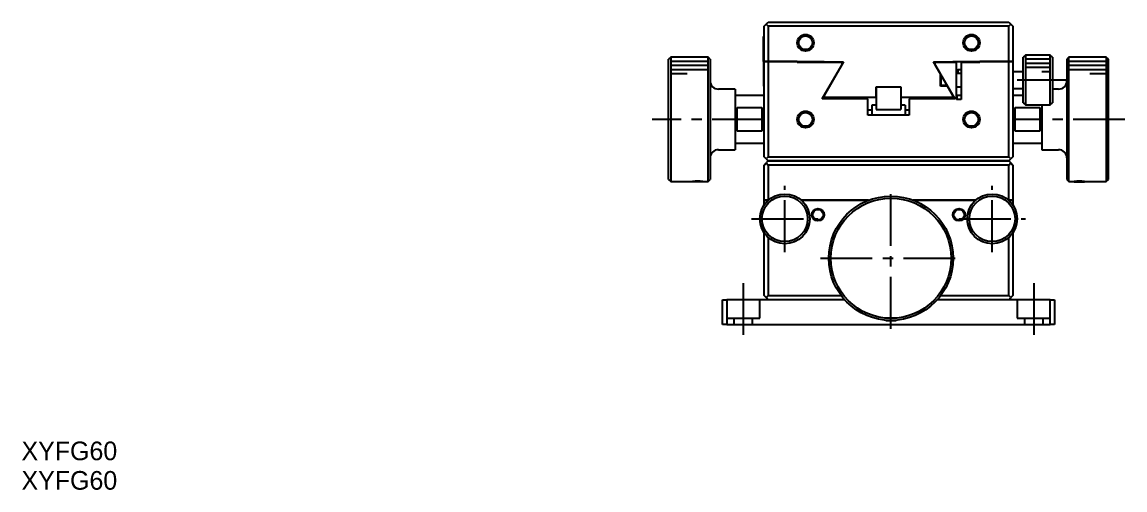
# Model space of a CAD drawing. Extents: x -99 to 387, y -6 to 328.
# Drawn here: x -98.9 to 167, y -6.4 to 106.5 of the extents above; entities that cross this region are included whole.
import ezdxf

# ---------------------------------------------------------------- set-up
doc = ezdxf.new("R2010")
doc.units = 0
doc.header["$LTSCALE"] = 10
doc.linetypes.add('CENTER', pattern=[2, 1.25, -0.25, 0.25, -0.25])
doc.linetypes.add('DASHED', pattern=[3.5, 2, -1.5])
doc.layers.get('0').update_dxf_attribs({"linetype": 'CONTINUOUS'})
doc.layers.add('CENTER', color=1, linetype='CENTER')
doc.styles.get("Standard").update_dxf_attribs({"font": 'FGP教科書体NT-M'})

msp = doc.modelspace()

# ---------------------------------------------------------------- linework, layer by layer
at = {"color": 7, "linetype": 'CONTINUOUS'}
for p, q in [((80.5, 106), (81, 106.5)), ((81, 106.5), (139, 106.5)), ((139, 106.5), (139.5, 106)), ((80, 105.5), (80.5, 106)), ((80, 97), (80, 105.5)), ((80.5, 106), (81, 105.5)), ((81, 105.5), (81, 97)), ((139, 105.5), (81, 105.5)), ((139, 105.5), (139.5, 106)), ((139, 97), (139, 105.5)), ((139.5, 106), (140, 105.5)), ((140, 105.5), (140, 97)), ((80, 103), (79.85, 103)), ((79.85, 97), (79.85, 103)), ((143, 98.5), (142.5, 98)), ((143, 98.5), (143, 86.500349)), ((149, 98.5), (143, 98.5)), ((149, 86.5), (149, 98.5)), ((149.5, 98), (149, 98.5)), ((57.5, 98), (57, 97.5)), ((57, 68.5), (57, 97.5)), ((57.5, 98), (57.5, 68)), ((66.5, 98), (57.5, 98)), ((66.5, 68), (66.5, 98)), ((67, 97.5), (66.5, 98)), ((67, 97.5), (67, 68.5)), ((80, 97), (79.85, 97)), ((79.85, 97), (79.85, 91)), ((79.85, 97), (80, 97)), ((81, 97), (80, 97)), ((80, 74), (80, 97)), ((80, 97), (81, 97)), ((81, 97), (88, 97)), ((81, 97), (81, 74)), ((88, 97), (81, 97)), ((88, 97), (94.5, 97)), ((88, 96.7), (88, 97)), ((98.8, 96.7), (88, 96.7)), ((88.65, 97), (88.65, 96.7)), ((93.35, 96.7), (93.35, 97)), ((94.035898, 88), (98.8, 96.251666)), ((94.5, 97), (94.5, 96.9)), ((94.5, 96.9), (99.176494, 96.9)), ((99.176494, 96.9), (94.5, 88.800075)), ((98.8, 96.251666), (98.8, 96.7)), ((122.5, 93.996228), (120.823506, 96.9)), ((120.823506, 96.9), (125.5, 96.9)), ((121.2, 96.7), (121.2, 96.251666)), ((126.4, 96.7), (121.2, 96.7)), ((121.2, 96.251666), (125.964102, 88)), ((125.5, 97), (132, 97)), ((125.5, 96.9), (125.5, 97)), ((126.4, 87.8), (126.4, 96.7)), ((127.5, 96.7), (127.5, 87.8)), ((132, 96.7), (127.5, 96.7)), ((132, 97), (139, 97)), ((132, 97), (132, 96.7)), ((139, 97), (132, 97)), ((140, 97), (139, 97)), ((139, 74), (139, 97)), ((139, 97), (140, 97)), ((140, 97), (140, 74)), ((142.5, 87.00032), (142.5, 98)), ((149.5, 98), (149.5, 87)), ((153.5, 98), (153, 97.5)), ((153, 97.5), (153, 68.5)), ((153.5, 68), (153.5, 98)), ((162.5, 98), (153.5, 98)), ((162.5, 98), (162.5, 68)), ((163, 97.5), (162.5, 98)), ((163, 68.5), (163, 97.5)), ((122.5, 91), (122.5, 93.996228)), ((122.6, 93.75), (122.5, 93.65)), ((122.644338, 93.75), (122.6, 93.75)), ((122.6, 93.75), (122.6, 91.250073)), ((126.45, 94.75), (126.4, 94.7)), ((127.5, 94.1), (126.4, 94.1)), ((126.7, 95), (126.45, 94.75)), ((126.7, 95), (126.7, 94.1)), ((127.499981, 95), (126.7, 95)), ((142.5, 94.5), (140.000019, 94.5)), ((80, 91), (79.85, 91)), ((107, 88.4), (107, 90.9)), ((107, 90.9), (113, 90.9)), ((107.05, 90.9), (107.05, 85.4)), ((112.95, 90.9), (112.95, 85.4)), ((113, 90.9), (113, 88.4)), ((122.5, 91.35), (122.6, 91.25)), ((124.229873, 91), (122.5, 91)), ((122.6, 91.25), (124.087713, 91.25)), ((125.5, 88.800075), (124.229873, 91)), ((126.4, 90.9), (127.5, 90.9)), ((140.000019, 90.5), (142.5, 90.5)), ((73, 90.3), (69, 90.3)), ((73, 90.3), (73, 83)), ((80, 88.75), (73, 88.75)), ((105, 88), (94.035898, 88)), ((94.5, 88.800075), (94.5, 88.4)), ((94.5, 88.4), (107, 88.4)), ((105, 84), (105, 88)), ((113, 88.4), (125.5, 88.4)), ((115, 88), (115, 84)), ((125.964102, 88), (115, 88)), ((125.5, 88.4), (125.5, 88.800075)), ((127.5, 87.8), (126.4, 87.8)), ((127.5, 88.75), (126.5, 88.75)), ((126.5, 88.75), (126.5, 87.8)), ((142.5, 88.75), (140, 88.75)), ((151, 90.3), (149.5, 90.3)), ((73.5, 80.160546), (73.5, 85.839454)), ((73.5, 85.839454), (79.5, 85.839454)), ((79.5, 85.839454), (79.5, 80.160546)), ((106, 85.25), (105, 85.25)), ((106, 86.425), (106, 84)), ((107.05, 86.425), (106, 86.425)), ((107.05, 85.4), (112.95, 85.4)), ((114, 86.425), (112.95, 86.425)), ((114, 86.425), (114, 84)), ((115, 85.25), (114, 85.25)), ((140.5, 80.160546), (140.5, 85.839454)), ((140.5, 85.839454), (146.5, 85.839454)), ((142.5, 87), (142.5, 87.00032)), ((142.5, 87), (143, 86.5)), ((143, 86.500349), (143, 86.5)), ((143, 86.5), (149, 86.5)), ((146.5, 85.839454), (146.5, 80.160546)), ((147, 86.5), (147, 83)), ((149, 86.5), (149.5, 87)), ((73, 83), (73, 75.7)), ((115, 84), (105, 84)), ((147, 83), (147, 75.7)), ((79.5, 80.160546), (73.5, 80.160546)), ((146.5, 80.160546), (140.5, 80.160546)), ((73, 77.25), (80, 77.25)), ((140, 77.25), (147, 77.25)), ((69, 75.7), (73, 75.7)), ((147, 75.7), (151, 75.7)), ((80.5, 73.5), (80, 74)), ((80, 72), (80.5, 72.5)), ((80, 63.5), (80, 72)), ((81, 74), (80.5, 73.5)), ((80.5, 73.5), (81, 73)), ((81, 73), (80.5, 72.5)), ((80.5, 72.5), (81, 72)), ((81, 74), (139, 74)), ((139, 73), (81, 73)), ((81, 73), (139, 73)), ((81, 72), (81, 63.5)), ((139, 72), (81, 72)), ((139.5, 73.5), (139, 74)), ((139, 73), (139.5, 73.5)), ((139, 73), (139.5, 72.5)), ((139, 72), (139.5, 72.5)), ((139, 63.5), (139, 72)), ((140, 74), (139.5, 73.5)), ((139.5, 72.5), (140, 72)), ((140, 72), (140, 63.5)), ((57, 68.5), (57.5, 68)), ((57.5, 68), (62.500005, 68)), ((62.500005, 68), (62.748218, 68.022785)), ((62.690787, 68), (62.75, 67.970394)), ((65.25, 67.970394), (62.75, 67.970394)), ((65.25, 67.970394), (65.309213, 68)), ((65.25197, 68.022769), (65.499995, 68)), ((65.499995, 68), (66.5, 68)), ((66.5, 68), (67, 68.5)), ((153, 68.5), (153.5, 68)), ((153.5, 68), (154.500005, 68)), ((154.500005, 68), (154.748045, 68.02277)), ((154.690787, 68), (154.75, 67.970394)), ((154.75, 67.970394), (157.25, 67.970394)), ((157.236388, 68.024064), (157.499995, 68)), ((157.25, 67.970394), (157.309213, 68)), ((157.499995, 68), (162.5, 68)), ((162.5, 68), (163, 68.5)), ((81, 63.5), (80, 63.5)), ((80, 62.316625), (80, 63.5)), ((80, 63.5), (81, 63.5)), ((81, 63.5), (81.031373, 63.5)), ((81, 63.5), (81, 63.472136)), ((81.031373, 63.5), (81, 63.5)), ((88.968627, 63.5), (105.214835, 63.5)), ((105.214835, 63.5), (88.968627, 63.5)), ((115.985165, 63.5), (131.031373, 63.5)), ((131.031373, 63.5), (115.985165, 63.5)), ((138.968627, 63.5), (139, 63.5)), ((139, 63.5), (138.968627, 63.5)), ((140, 63.5), (139, 63.5)), ((139, 63.472136), (139, 63.5)), ((139, 63.5), (140, 63.5)), ((140, 63.5), (140, 62.316625)), ((80, 40.5), (80, 55.683375)), ((81, 54.527864), (81, 40.5)), ((139, 40.5), (139, 54.527864)), ((140, 55.683375), (140, 40.5)), ((80.5, 40), (80, 40.5)), ((81, 40.5), (80.5, 40)), ((81, 39.5), (80.5, 40)), ((81, 40.5), (98.6, 40.5)), ((122.6, 40.5), (139, 40.5)), ((139.5, 40), (139, 40.5)), ((139, 39.5), (139.5, 40)), ((140, 40.5), (139.5, 40)), ((70, 33.5), (70, 39.5)), ((70, 39.5), (71, 39.5)), ((71, 39.5), (71, 33.5)), ((99.41966, 39.5), (71, 39.5)), ((149, 39.5), (121.78034, 39.5)), ((149, 33.5), (149, 39.5)), ((149, 39.5), (150, 39.5)), ((150, 39.5), (150, 33.5)), ((71, 33.5), (70, 33.5)), ((71, 33.5), (149, 33.5)), ((109.35, 34.470394), (110.6, 34.470394)), ((110.6, 34.470394), (111.85, 34.470394)), ((150, 33.5), (149, 33.5))]:
    msp.add_line(p, q, dxfattribs=at)
at = {"color": 3, "linetype": 'CONTINUOUS'}
for p, q in [((66.5, 97), (57.5, 97)), ((66.5, 96), (57.5, 96)), ((149, 97.5), (143, 97.5)), ((149, 96.5), (143, 96.5)), ((162.5, 97), (153.5, 97)), ((162.5, 96), (153.5, 96)), ((66.5, 95), (57.5, 95)), ((61.5, 94), (57.5, 94)), ((149, 95.5), (143, 95.5)), ((149, 94.5), (147, 94.5)), ((162.5, 95), (153.5, 95)), ((162.5, 94), (158.5, 94))]:
    msp.add_line(p, q, dxfattribs=at)
at = {"color": 3, "linetype": 'DASHED'}
for p, q in [((79, 35), (79, 39.5)), ((141, 39.5), (141, 35)), ((71, 35), (79, 35)), ((72.75, 35), (72.75, 33.5)), ((77.25, 33.5), (77.25, 35)), ((141, 35), (149, 35)), ((142.75, 35), (142.75, 33.5)), ((147.25, 33.5), (147.25, 35))]:
    msp.add_line(p, q, dxfattribs=at)
at = {"color": 3, "linetype": 'CONTINUOUS'}
for centre, radius in [((90, 101.5), 2), ((130, 101.5), 2), ((90, 83), 2), ((130, 83), 2), ((93, 60), 1.5), ((127, 60), 1.5)]:
    msp.add_circle(centre, radius, dxfattribs=at)
at = {"color": 7, "linetype": 'CONTINUOUS'}
for centre, radius in [((90, 101.5), 1.65), ((130, 101.5), 1.65), ((90, 83), 1.65), ((130, 83), 1.65), ((85, 59), 6), ((85, 59), 5.5), ((110.6, 49.5), 15), ((110.6, 49.5), 14.5), ((135, 59), 6), ((135, 59), 5.5), ((93, 60), 1.25), ((127, 60), 1.25)]:
    msp.add_circle(centre, radius, dxfattribs=at)
for centre, radius, start, end in [((69, 92.3), 2, 180, 270), ((151, 92.3), 2, 270, 0), ((69, 73.7), 2, 90, 180), ((151, 73.7), 2, 0, 90), ((64, 53.097964), 14.977224, 85.204959, 94.794319), ((155.999973, 53.098607), 14.976581, 85.264487, 94.795086)]:
    msp.add_arc(centre, radius, start, end, dxfattribs=at)
at = {"layer": 'CENTER', "color": 1, "linetype": 'CENTER'}
for p, q in [((153.5, 92.5), (140, 92.5)), ((80, 83), (53, 83)), ((167, 83), (140, 83)), ((85, 51), (85, 67)), ((110.6, 32.5), (110.6, 66.5)), ((135, 51), (135, 67)), ((77, 59), (93, 59)), ((127, 59), (143, 59)), ((93.6, 49.5), (127.6, 49.5)), ((75, 43.5), (75, 29.5)), ((145, 43.5), (145, 29.5))]:
    msp.add_line(p, q, dxfattribs=at)

# ---------------------------------------------------------------- texts
at = {"color": 7}
for p in [(-99.01182, 0.75494), (-99.01182, -6.354617)]:
    msp.add_text('XYFG60', height=4.5, dxfattribs=at).set_placement(p)

doc.saveas('drawing.dxf')
